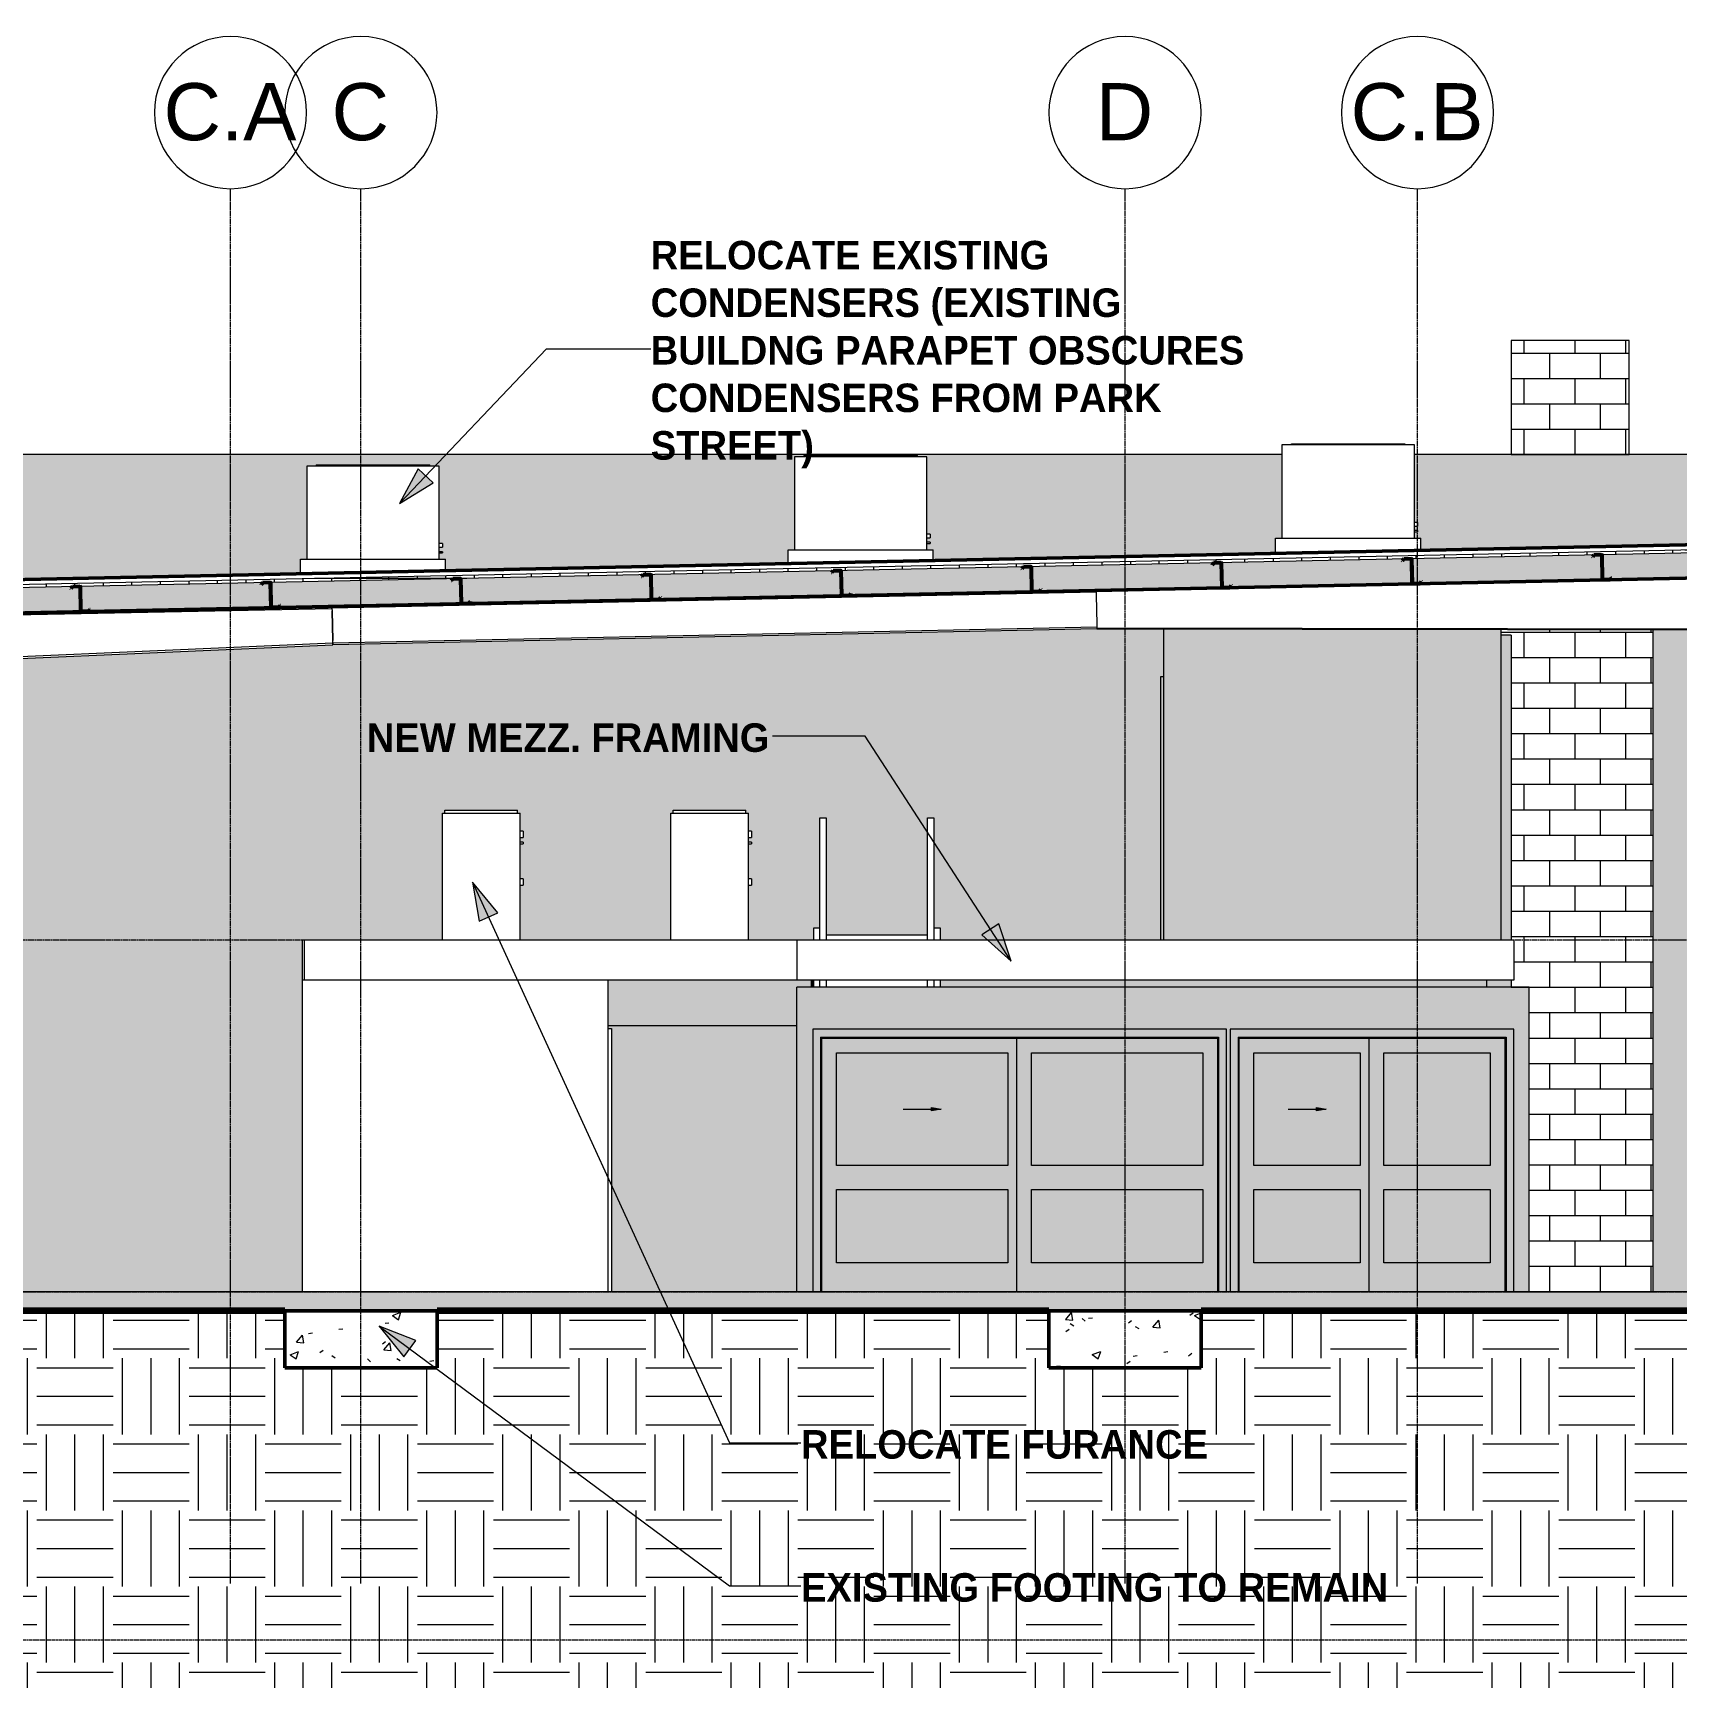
# Model space of a CAD drawing. Header units: inches. Extents: x -12048 to -7950, y -201 to 456.
# Drawn here: x -11506 to -10987, y -125 to 397 of the extents above; entities that cross this region are included whole.
import ezdxf

# ---------------------------------------------------------------- set-up
doc = ezdxf.new("R2010")
doc.units = ezdxf.units.IN
doc.header["$MEASUREMENT"] = 0
doc.linetypes.add('Aligning Line 1_8_', pattern=[0.25, 0.125, -0.125])
doc.linetypes.add('Grid Line 1_2_', pattern=[0.875, 0.5, -0.125, 0.125, -0.125])
for name, color, linetype, lineweight in [('A-DETL-GENF', 92, 'Continuous', 13), ('A-DOOR', 31, 'Continuous', 13), ('A-DOOR-FRAM', 31, 'Continuous', 13), ('A-FLOR', 192, 'Continuous', 13), ('A-FLOR-HRAL', 11, 'Continuous', 9), ('A-FLOR-LEVL', 51, 'Continuous', 9), ('A-ROOF', 132, 'Continuous', 13), ('A-ROOF-PATT', 132, 'Continuous', 50), ('A-WALL', 113, 'Continuous', 13), ('A-WALL-PATT', 111, 'Continuous', 13), ('C-BLDG-PADS', 91, 'Continuous', 13), ('C-TOPO', 7, 'Continuous', 9), ('G-ANNO-SYMB', 111, 'Aligning Line 1_8_', 9), ('G-ANNO-TEXT', 231, 'Continuous', 9), ('I-WALL', 2, 'Continuous', 13), ('M-EQPM', 50, 'Continuous', 9), ('S-BEAM', 12, 'Continuous', 13), ('S-FNDN', 32, 'Continuous', 13), ('S-GRID', 1, 'Continuous', 9), ('S-GRID-IDEN', 1, 'Continuous', 9), ('S-STRS', 31, 'Continuous', 9)]:
    doc.layers.add(name, color=color, linetype=linetype, lineweight=lineweight)
doc.styles.add('Arial', font='arial.ttf', dxfattribs={"height": 18})
doc.styles.add('Century Gothic_B', font='GOTHICB.TTF', dxfattribs={"height": 9})
pattern_1 = [(0, (-11043.466, 0), (0, 8), []), (90, (-11043.466, 0), (-8, 8), [8, -8])]
pattern_2 = [(50, (-11096.608, 126), (27.5427, -2.4099), [2.88, -31.68]), (355, (-11096.608, 126), (-5.3278, 28.8843), [2.304, -25.344]), (100.451, (-11094.313, 125.8), (22.2153, 26.4739), [2.448, -26.924]), (46.184, (-11096.608, 133.68), (40.9819, -6.3564), [4.32, -47.52]), (96.636, (-11093.193, 133.15), (35.8907, 37.4062), [3.671, -40.386]), (351.184, (-11096.61, 133.68), (35.891, 37.4062), [3.456, -38.016]), (21, (-11092.768, 131.76), (22.921, -15.4607), [2.88, -31.68]), (326, (-11092.768, 131.76), (9.3435, 27.8457), [2.304, -25.344]), (71.451, (-11090.858, 130.472), (32.2648, 12.3844), [2.448, -26.924]), (37.5, (-11096.608, 126), (0.46686, 12.7827), [1.267, -23.77, 1.267, -24.461, -25.44]), (37.5, (-11096.608, 126), (0.46686, 12.7827), [-50.765, 1.267, -24.173]), (7.5, (-11096.608, 126), (10.1016, 15.1451), [1.267, -13.402, 1.267, -23.194, -9.696]), (7.5, (-11096.608, 126), (10.1016, 15.1451), [-39.13, 1.267, -8.429]), (327.5, (-11105.171, 126), (20.49916, -0.86578), [1.267, -8.333, 1.267, -28.685, -39.744]), (327.5, (-11105.171, 126), (20.49916, -0.86578), [-39.552, 1.267, -38.477]), (317.5, (-11109.011, 126), (22.3948, 3.8443), [1.267, -11.213, 1.267, -18.624, -28.224]), (317.5, (-11109.011, 126), (22.3948, 3.8443), [-32.371, 1.267, -26.957])]

# ---------------------------------------------------------------- blocks, each defined once
blk = doc.blocks.new('Door-Interior-Double-Sliding-2_Panel-Wood - 125_ x 80_-1239573-BUILDING SECTION - NORTH_SOUTH - LOOKING EAST')
at = {"layer": 'A-DETL-GENF'}
blk.add_hatch(color=256, dxfattribs=at).paths.add_polyline_path([(-11222.41, 57), (-11219.4, 57.53), (-11222.41, 58.06)], flags=0)
at = {"layer": 'A-DOOR'}
blk.add_hatch(color=254, dxfattribs=at).paths.add_polyline_path([(-11257.4, 0), (-11257.4, 80.25), (-11131.9, 80.25), (-11131.9, 0), (-11129.4, 0), (-11129.4, 82.75), (-11259.9, 82.75), (-11259.9, 0)], flags=0)
h = blk.add_hatch(color=254, dxfattribs=at)
h.paths.add_polyline_path([(-11252.27, 0), (-11195.65, 0), (-11195.65, 80), (-11257.15, 80), (-11257.15, 0)], flags=0)
h.paths.add_polyline_path([(-11252.27, 9.12), (-11252.4, 9.12), (-11252.4, 32.25), (-11198.4, 32.25), (-11198.4, 9.12), (-11200.35, 9.12)], flags=0)
h.paths.add_polyline_path([(-11252.4, 39.75), (-11252.4, 75.31), (-11198.4, 75.31), (-11198.4, 39.75), (-11252.27, 39.75)], flags=0)
h = blk.add_hatch(color=254, dxfattribs=at)
h.paths.add_polyline_path([(-11195.65, 0), (-11132.15, 0), (-11132.15, 80), (-11195.65, 80), (-11195.65, 44.22)], flags=0)
h.paths.add_polyline_path([(-11190.9, 9.12), (-11190.9, 32.25), (-11136.9, 32.25), (-11136.9, 9.12), (-11148.42, 9.12)], flags=0)
h.paths.add_polyline_path([(-11190.9, 39.75), (-11190.9, 75.31), (-11136.9, 75.31), (-11136.9, 39.75), (-11148.42, 39.75)], flags=0)
h = blk.add_hatch(color=254, dxfattribs=at)
h.paths.add_polyline_path([(-11252.4, 9.12), (-11198.4, 9.12), (-11198.4, 32.25), (-11252.4, 32.25), (-11252.4, 16.03)], flags=0)
h.paths.add_polyline_path([(-11239.29, 39.75), (-11198.4, 39.75), (-11198.4, 75.31), (-11252.4, 75.31), (-11252.4, 39.75), (-11252.27, 39.75)], flags=0)
h.paths.add_polyline_path([(-11222.41, 57), (-11222.41, 58.06), (-11219.4, 57.53)], flags=0)
h = blk.add_hatch(color=254, dxfattribs=at)
h.paths.add_polyline_path([(-11187.28, 9.12), (-11136.9, 9.12), (-11136.9, 32.25), (-11190.9, 32.25), (-11190.9, 9.12)], flags=0)
h.paths.add_polyline_path([(-11189.79, 39.75), (-11136.9, 39.75), (-11136.9, 75.31), (-11190.9, 75.31), (-11190.9, 39.75)], flags=0)
at = {"layer": 'A-DOOR-FRAM'}
blk.add_hatch(color=254, dxfattribs=at).paths.add_polyline_path([(-11257.15, 0), (-11257.15, 80), (-11132.15, 80), (-11132.15, 0), (-11131.9, 0), (-11131.9, 80.25), (-11257.4, 80.25), (-11257.4, 0)], flags=0)
at = {"layer": 'A-DETL-GENF', "lineweight": 9}
for p, q in [((-11231.4, 57.53), (-11219.4, 57.53)), ((-11222.41, 58.06), (-11219.4, 57.53)), ((-11222.41, 57), (-11222.41, 58.06)), ((-11219.4, 57.53), (-11222.41, 57))]:
    blk.add_line(p, q, dxfattribs=at)
at = {"layer": 'A-DOOR', "lineweight": 9}
for p, q in [((-11259.9, 82.75), (-11259.9, 0)), ((-11129.4, 82.75), (-11259.9, 82.75)), ((-11257.4, 80.25), (-11257.4, 0)), ((-11257.4, 80.25), (-11131.9, 80.25)), ((-11132.15, 80), (-11195.65, 80)), ((-11195.65, 80), (-11195.65, 0)), ((-11132.15, 0), (-11132.15, 80)), ((-11131.9, 80.25), (-11131.9, 0)), ((-11129.4, 0), (-11129.4, 82.75)), ((-11252.4, 39.75), (-11252.4, 75.31)), ((-11252.4, 75.31), (-11198.4, 75.31)), ((-11198.4, 75.31), (-11198.4, 39.75)), ((-11190.9, 39.75), (-11190.9, 75.31)), ((-11190.9, 75.31), (-11136.9, 75.31)), ((-11136.9, 75.31), (-11136.9, 39.75)), ((-11198.4, 39.75), (-11252.4, 39.75)), ((-11136.9, 39.75), (-11190.9, 39.75)), ((-11252.4, 9.12), (-11252.4, 32.25)), ((-11252.4, 32.25), (-11198.4, 32.25)), ((-11198.4, 32.25), (-11198.4, 9.12)), ((-11190.9, 9.12), (-11190.9, 32.25)), ((-11190.9, 32.25), (-11136.9, 32.25)), ((-11136.9, 32.25), (-11136.9, 9.12)), ((-11198.4, 9.12), (-11252.4, 9.12)), ((-11136.9, 9.12), (-11190.9, 9.12))]:
    blk.add_line(p, q, dxfattribs=at)
at = {"layer": 'A-DOOR-FRAM', "lineweight": 9}
for p, q in [((-11257.15, 80), (-11257.15, 0)), ((-11257.15, 80), (-11132.15, 80)), ((-11132.15, 80), (-11132.15, 0))]:
    blk.add_line(p, q, dxfattribs=at)
blk = doc.blocks.new('Door-Interior-Double-Sliding-2_Panel-Wood - 84_ x 80_-1239550-BUILDING SECTION - NORTH_SOUTH - LOOKING EAST')
at = {"layer": 'A-DETL-GENF'}
blk.add_hatch(color=256, dxfattribs=at).paths.add_polyline_path([(-11100.99, 57), (-11097.98, 57.53), (-11100.99, 58.06)], flags=0)
at = {"layer": 'A-DOOR'}
blk.add_hatch(color=254, dxfattribs=at).paths.add_polyline_path([(-11125.73, 0), (-11125.73, 80.25), (-11041.23, 80.25), (-11041.23, 0), (-11038.73, 0), (-11038.73, 82.75), (-11128.23, 82.75), (-11128.23, 0)], flags=0)
h = blk.add_hatch(color=254, dxfattribs=at)
h.paths.add_polyline_path([(-11125.48, 0), (-11084.48, 0), (-11084.48, 80), (-11125.48, 80), (-11125.48, 44.22)], flags=0)
h.paths.add_polyline_path([(-11120.73, 9.12), (-11120.73, 32.25), (-11087.23, 32.25), (-11087.23, 9.12), (-11096.5, 9.12)], flags=0)
h.paths.add_polyline_path([(-11120.73, 39.75), (-11120.73, 75.31), (-11087.23, 75.31), (-11087.23, 39.75), (-11096.5, 39.75)], flags=0)
h = blk.add_hatch(color=254, dxfattribs=at)
h.paths.add_polyline_path([(-11084.48, 0), (-11041.48, 0), (-11041.48, 80), (-11084.48, 80), (-11084.48, 44.22)], flags=0)
h.paths.add_polyline_path([(-11079.73, 9.12), (-11079.73, 32.25), (-11046.23, 32.25), (-11046.23, 9.12)], flags=0)
h.paths.add_polyline_path([(-11079.73, 39.75), (-11079.73, 75.31), (-11046.23, 75.31), (-11046.23, 39.75)], flags=0)
h = blk.add_hatch(color=254, dxfattribs=at)
h.paths.add_polyline_path([(-11096.5, 9.12), (-11087.23, 9.12), (-11087.23, 32.25), (-11120.73, 32.25), (-11120.73, 9.12), (-11117.11, 9.12)], flags=0)
h.paths.add_polyline_path([(-11120.73, 39.75), (-11087.23, 39.75), (-11087.23, 75.31), (-11120.73, 75.31), (-11120.73, 44.22)], flags=0)
h.paths.add_polyline_path([(-11100.99, 57), (-11100.99, 58.06), (-11097.98, 57.53)], flags=0)
h = blk.add_hatch(color=254, dxfattribs=at)
h.paths.add_polyline_path([(-11046.23, 9.12), (-11046.23, 32.25), (-11079.73, 32.25), (-11079.73, 9.12), (-11049.84, 9.12)], flags=0)
h.paths.add_polyline_path([(-11078.62, 39.75), (-11046.23, 39.75), (-11046.23, 75.31), (-11079.73, 75.31), (-11079.73, 39.75)], flags=0)
at = {"layer": 'A-DOOR-FRAM'}
blk.add_hatch(color=254, dxfattribs=at).paths.add_polyline_path([(-11125.48, 0), (-11125.48, 80), (-11041.48, 80), (-11041.48, 0), (-11041.23, 0), (-11041.23, 80.25), (-11125.73, 80.25), (-11125.73, 0)], flags=0)
at = {"layer": 'A-DETL-GENF', "lineweight": 9}
for p, q in [((-11109.98, 57.53), (-11097.98, 57.53)), ((-11100.99, 58.06), (-11097.98, 57.53)), ((-11100.99, 57), (-11100.99, 58.06)), ((-11097.98, 57.53), (-11100.99, 57))]:
    blk.add_line(p, q, dxfattribs=at)
at = {"layer": 'A-DOOR', "lineweight": 9}
for p, q in [((-11128.23, 82.75), (-11128.23, 0)), ((-11038.73, 82.75), (-11128.23, 82.75)), ((-11125.73, 80.25), (-11125.73, 0)), ((-11125.73, 80.25), (-11041.23, 80.25)), ((-11041.48, 80), (-11084.48, 80)), ((-11084.48, 80), (-11084.48, 0)), ((-11041.48, 0), (-11041.48, 80)), ((-11041.23, 80.25), (-11041.23, 0)), ((-11038.73, 0), (-11038.73, 82.75)), ((-11120.73, 39.75), (-11120.73, 75.31)), ((-11120.73, 75.31), (-11087.23, 75.31)), ((-11087.23, 75.31), (-11087.23, 39.75)), ((-11079.73, 39.75), (-11079.73, 75.31)), ((-11079.73, 75.31), (-11046.23, 75.31)), ((-11046.23, 75.31), (-11046.23, 39.75)), ((-11087.23, 39.75), (-11120.73, 39.75)), ((-11046.23, 39.75), (-11079.73, 39.75)), ((-11120.73, 9.12), (-11120.73, 32.25)), ((-11120.73, 32.25), (-11087.23, 32.25)), ((-11087.23, 32.25), (-11087.23, 9.12)), ((-11079.73, 9.12), (-11079.73, 32.25)), ((-11079.73, 32.25), (-11046.23, 32.25)), ((-11046.23, 32.25), (-11046.23, 9.12)), ((-11087.23, 9.12), (-11120.73, 9.12)), ((-11046.23, 9.12), (-11079.73, 9.12))]:
    blk.add_line(p, q, dxfattribs=at)
at = {"layer": 'A-DOOR-FRAM', "lineweight": 9}
for p, q in [((-11125.48, 80), (-11125.48, 0)), ((-11125.48, 80), (-11041.48, 80)), ((-11041.48, 80), (-11041.48, 0))]:
    blk.add_line(p, q, dxfattribs=at)
blk = doc.blocks.new('Single-Flush - 30_ x 80_-1225038-BUILDING SECTION - NORTH_SOUTH - LOOKING EAST')
at = {"layer": 'A-DOOR-FRAM'}
blk.add_hatch(color=254, dxfattribs=at).paths.add_polyline_path([(-11149.15, 111), (-11149.15, 194), (-11150.15, 194), (-11150.15, 111)], flags=0)
at = {"layer": 'A-DOOR-FRAM', "lineweight": 9}
for p, q in [((-11150.15, 111), (-11150.15, 194)), ((-11150.15, 194), (-11149.15, 194))]:
    blk.add_line(p, q, dxfattribs=at)
blk = doc.blocks.new('Walls 1 - Walls 1-1277454-BUILDING SECTION - NORTH_SOUTH - LOOKING EAST')
at = {"layer": 'A-ROOF'}
blk.add_hatch(color=254, dxfattribs=at).paths.add_polyline_path([(-11323.4, 0), (-11264.9, 0), (-11264.9, 84), (-11324.4, 84), (-11324.4, 83), (-11323.4, 83), (-11323.4, 3.05)], flags=0)
blk = doc.blocks.new('Z-Girder - Z-Girder-1388197-BUILDING SECTION - NORTH_SOUTH - LOOKING EAST')
at = {"layer": 'S-BEAM', "lineweight": 50}
for p, q in [((-11733.36, 217.41), (-11733.83, 216.83)), ((-11733.83, 216.83), (-11733.74, 216.76)), ((-11733.74, 216.76), (-11733.3, 217.31)), ((-11730.99, 217.46), (-11733.36, 217.41)), ((-11733.3, 217.31), (-11730.98, 217.35)), ((-11730.91, 217.28), (-11730.75, 209.64)), ((-11730.64, 209.66), (-11730.8, 217.28)), ((-11730.58, 209.47), (-11728.19, 209.52)), ((-11728.24, 209.63), (-11730.56, 209.58)), ((-11727.81, 210.17), (-11728.24, 209.63)), ((-11728.19, 209.52), (-11727.72, 210.1)), ((-11727.72, 210.1), (-11727.81, 210.17))]:
    blk.add_line(p, q, dxfattribs=at)
for centre, radius, start, end in [((-11730.99, 217.28), 0.188, 1.1935, 91.1935), ((-11730.99, 217.28), 0.0782, 1.1935, 89.0708), ((-11730.56, 209.66), 0.188, 186.796, 265.2577), ((-11730.56, 209.66), 0.0782, 181.1935, 268.1511)]:
    blk.add_arc(centre, radius, start, end, dxfattribs=at)
blk = doc.blocks.new('Z-Girder - Z-Girder-1492841-BUILDING SECTION - NORTH_SOUTH - LOOKING EAST')
at = {"layer": 'S-BEAM', "lineweight": 50}
for p, q in [((-11433.42, 223.66), (-11433.89, 223.08)), ((-11433.89, 223.08), (-11433.81, 223.01)), ((-11433.81, 223.01), (-11433.37, 223.55)), ((-11431.05, 223.71), (-11433.42, 223.66)), ((-11433.37, 223.55), (-11431.05, 223.6)), ((-11430.97, 223.53), (-11430.81, 215.88)), ((-11430.7, 215.91), (-11430.86, 223.53)), ((-11430.64, 215.72), (-11428.26, 215.77)), ((-11428.31, 215.88), (-11430.63, 215.83)), ((-11427.87, 216.42), (-11428.31, 215.88)), ((-11428.26, 215.77), (-11427.79, 216.35)), ((-11427.79, 216.35), (-11427.87, 216.42))]:
    blk.add_line(p, q, dxfattribs=at)
for centre, radius, start, end in [((-11431.05, 223.52), 0.188, 1.1935, 91.1935), ((-11431.05, 223.52), 0.0782, 1.1935, 89.0708), ((-11430.63, 215.91), 0.188, 186.796, 265.2577), ((-11430.63, 215.91), 0.0782, 181.1935, 268.1511)]:
    blk.add_arc(centre, radius, start, end, dxfattribs=at)
blk = doc.blocks.new('Z-Girder - Z-Girder-1492842-BUILDING SECTION - NORTH_SOUTH - LOOKING EAST')
at = {"layer": 'S-BEAM', "lineweight": 50}
for p, q in [((-11013.51, 232.41), (-11013.98, 231.83)), ((-11013.98, 231.83), (-11013.9, 231.76)), ((-11013.9, 231.76), (-11013.46, 232.3)), ((-11011.15, 232.46), (-11013.51, 232.41)), ((-11013.46, 232.3), (-11011.14, 232.35)), ((-11011.06, 232.27), (-11010.9, 224.63)), ((-11010.8, 224.65), (-11010.95, 232.28)), ((-11010.73, 224.47), (-11008.35, 224.52)), ((-11008.4, 224.63), (-11010.72, 224.58)), ((-11007.96, 225.17), (-11008.4, 224.63)), ((-11008.35, 224.52), (-11007.88, 225.1)), ((-11007.88, 225.1), (-11007.96, 225.17))]:
    blk.add_line(p, q, dxfattribs=at)
for centre, radius, start, end in [((-11011.14, 232.27), 0.188, 1.1935, 91.1935), ((-11011.14, 232.27), 0.0782, 1.1935, 89.0708), ((-11010.72, 224.65), 0.188, 186.796, 265.2577), ((-11010.72, 224.65), 0.0782, 181.1935, 268.1511)]:
    blk.add_arc(centre, radius, start, end, dxfattribs=at)
blk = doc.blocks.new('Gas Fired Furnace - Direct Vent - 38000 BTUH-1351617-BUILDING SECTION - NORTH_SOUTH - LOOKING EAST')
at = {"layer": 'M-EQPM'}
for p, q in [((-11303.89, 151.87), (-11281.01, 151.87)), ((-11303.89, 150.87), (-11303.89, 151.87)), ((-11281.01, 150.87), (-11281.01, 151.87)), ((-11304.7, 150.87), (-11280.2, 150.87)), ((-11304.7, 111), (-11304.7, 150.87)), ((-11280.2, 111), (-11280.2, 150.87)), ((-11279.2, 145.25), (-11280.2, 145.25)), ((-11280.2, 143.25), (-11279.2, 143.25)), ((-11279.2, 141.75), (-11280.2, 141.75)), ((-11280.2, 141.25), (-11279.2, 141.25)), ((-11279.2, 145.25), (-11279.2, 144.25)), ((-11279.2, 144.25), (-11279.2, 143.25)), ((-11279.2, 141.75), (-11279.2, 141.5)), ((-11279.2, 141.5), (-11279.2, 141.25)), ((-11279.2, 130.25), (-11280.2, 130.25)), ((-11280.2, 128.25), (-11279.2, 128.25)), ((-11279.2, 130.25), (-11279.2, 129.25)), ((-11279.2, 129.25), (-11279.2, 128.25))]:
    blk.add_line(p, q, dxfattribs=at)
blk = doc.blocks.new('Condensing Unit - Air Cooled - DX - 6-10 Tons - 6 Tons-1352867-BUILDING SECTION - NORTH_SOUTH - LOOKING EAST')
at = {"layer": 'M-EQPM'}
for p, q in [((-11265.68, 263.33), (-11265.68, 233.92)), ((-11223.9, 263.33), (-11265.68, 263.33)), ((-11262.75, 263.69), (-11262.75, 263.33)), ((-11262.69, 263.69), (-11251.75, 263.69)), ((-11251.75, 263.69), (-11240.81, 263.69)), ((-11240.83, 263.69), (-11237.83, 263.69)), ((-11240.75, 263.33), (-11240.75, 263.69)), ((-11237.83, 263.69), (-11226.89, 263.69)), ((-11226.83, 263.33), (-11226.83, 263.69)), ((-11223.9, 233.92), (-11223.9, 263.33)), ((-11222.9, 238.87), (-11223.9, 238.87)), ((-11223.9, 237.75), (-11222.9, 237.75)), ((-11222.9, 236.33), (-11223.9, 236.33)), ((-11223.9, 235.95), (-11222.9, 235.95)), ((-11222.9, 238.87), (-11222.9, 238.31)), ((-11222.9, 238.31), (-11222.9, 237.75)), ((-11222.9, 236.32), (-11222.9, 236.14)), ((-11222.9, 236.14), (-11222.9, 235.96)), ((-11267.68, 233.92), (-11221.9, 233.92)), ((-11267.68, 229.62), (-11267.68, 233.92)), ((-11221.9, 230.57), (-11221.9, 233.92))]:
    blk.add_line(p, q, dxfattribs=at)
blk = doc.blocks.new('Condensing Unit - Air Cooled - DX - 6-10 Tons - 6 Tons-V1-BUILDING SECTION - NORTH_SOUTH - LOOKING EAST')
at = {"layer": 'M-EQPM'}
for p, q in [((-11419.46, 260.37), (-11419.46, 230.96)), ((-11377.68, 260.37), (-11419.46, 260.37)), ((-11416.53, 260.73), (-11416.53, 260.37)), ((-11416.47, 260.73), (-11405.53, 260.73)), ((-11405.53, 260.73), (-11394.59, 260.73)), ((-11394.61, 260.73), (-11391.61, 260.73)), ((-11394.53, 260.37), (-11394.53, 260.73)), ((-11391.61, 260.73), (-11380.67, 260.73)), ((-11380.61, 260.37), (-11380.61, 260.73)), ((-11377.68, 230.96), (-11377.68, 260.37)), ((-11376.68, 235.91), (-11377.68, 235.91)), ((-11376.68, 235.91), (-11376.68, 235.35)), ((-11376.68, 235.35), (-11376.68, 234.78)), ((-11421.46, 230.96), (-11375.68, 230.96)), ((-11421.46, 226.41), (-11421.46, 230.96)), ((-11377.68, 234.78), (-11376.68, 234.78)), ((-11376.68, 233.36), (-11377.68, 233.36)), ((-11377.68, 232.99), (-11376.68, 232.99)), ((-11376.68, 233.36), (-11376.68, 233.18)), ((-11376.68, 233.18), (-11376.68, 232.99)), ((-11375.68, 227.37), (-11375.68, 230.96))]:
    blk.add_line(p, q, dxfattribs=at)
blk = doc.blocks.new('Condensing Unit - Air Cooled - DX - 6-10 Tons - 6 Tons-V2-BUILDING SECTION - NORTH_SOUTH - LOOKING EAST')
at = {"layer": 'M-EQPM'}
for p, q in [((-11111.93, 267.04), (-11111.93, 237.63)), ((-11070.15, 267.04), (-11111.93, 267.04)), ((-11109, 267.4), (-11109, 267.04)), ((-11108.94, 267.4), (-11098, 267.4)), ((-11098, 267.4), (-11087.06, 267.4)), ((-11087.08, 267.4), (-11084.07, 267.4)), ((-11087, 267.04), (-11087, 267.4)), ((-11084.07, 267.4), (-11073.13, 267.4)), ((-11073.07, 267.04), (-11073.07, 267.4)), ((-11070.15, 237.63), (-11070.15, 267.04)), ((-11069.15, 242.59), (-11070.15, 242.59)), ((-11070.15, 241.46), (-11069.15, 241.46)), ((-11069.15, 242.59), (-11069.15, 242.03)), ((-11069.15, 242.03), (-11069.15, 241.46)), ((-11113.93, 237.63), (-11068.15, 237.63)), ((-11113.93, 233.04), (-11113.93, 237.63)), ((-11069.15, 240.04), (-11070.15, 240.04)), ((-11070.15, 239.67), (-11069.15, 239.67)), ((-11069.15, 240.03), (-11069.15, 239.85)), ((-11069.15, 239.85), (-11069.15, 239.67)), ((-11068.15, 233.77), (-11068.15, 237.63)), ((-11103.11, 233.04), (-11113.93, 233.04))]:
    blk.add_line(p, q, dxfattribs=at)
blk = doc.blocks.new('W-Wide Flange - W12X45-1379053-BUILDING SECTION - NORTH_SOUTH - LOOKING EAST')
at = {"layer": 'S-BEAM', "lineweight": 9}
for p, q in [((-11170.52, 220.56), (-11411.52, 215.54)), ((-11170.53, 221.14), (-11170.52, 220.56)), ((-11170.52, 220.56), (-11170.5, 219.76)), ((-11170.5, 219.76), (-11170.31, 210.42)), ((-11411.52, 215.54), (-11411.53, 216.12)), ((-11411.3, 205.39), (-11411.5, 214.68)), ((-11411.29, 204.59), (-11170.29, 209.62)), ((-11170.28, 209.04), (-11411.28, 204.02)), ((-11170.31, 210.42), (-11170.29, 209.62)), ((-11170.29, 209.62), (-11170.28, 209.04)), ((-11411.29, 204.59), (-11411.3, 205.39)), ((-11411.28, 204.02), (-11411.29, 204.59))]:
    blk.add_line(p, q, dxfattribs=at)
blk = doc.blocks.new('Top Rail Type - Top Rail_Internal_-1377795-BUILDING SECTION - NORTH_SOUTH - LOOKING EAST')
at = {"layer": 'A-FLOR-HRAL'}
for p, q in [((-11223.65, 149.45), (-11221.65, 149.45)), ((-11223.65, 111), (-11223.65, 149.45)), ((-11221.65, 149.45), (-11221.65, 111)), ((-11223.65, 96), (-11223.65, 98.25)), ((-11221.65, 98.25), (-11221.65, 96))]:
    blk.add_line(p, q, dxfattribs=at)
blk = doc.blocks.new('Top Rail Type - Top Rail_Internal_-1377806-BUILDING SECTION - NORTH_SOUTH - LOOKING EAST')
at = {"layer": 'A-FLOR-HRAL'}
for p, q in [((-11257.65, 149.45), (-11255.65, 149.45)), ((-11257.65, 111), (-11257.65, 149.45)), ((-11255.65, 149.45), (-11255.65, 111)), ((-11257.65, 96), (-11257.65, 98.25)), ((-11255.65, 98.25), (-11255.65, 96))]:
    blk.add_line(p, q, dxfattribs=at)
blk = doc.blocks.new('Single-Flush - 34_ x 80_-1461419-BUILDING SECTION - NORTH_SOUTH - LOOKING EAST')
at = {"layer": 'A-DOOR-FRAM', "lineweight": 9}
for p, q in [((-11324.4, 83), (-11323.4, 83)), ((-11323.4, 83), (-11323.4, 0))]:
    blk.add_line(p, q, dxfattribs=at)
blk = doc.blocks.new('Grid - Grid Head - Circle-50561-BUILDING SECTION - NORTH_SOUTH - LOOKING EAST')
at = {"layer": 'S-GRID-IDEN'}
for start, end in [(360, 180), (180, 360)]:
    blk.add_arc((-10800.4, 371.84), 24, start, end, dxfattribs=at)

msp = doc.modelspace()

# ---------------------------------------------------------------- hatches: boundary and pattern name
at = {"layer": 'A-ROOF-PATT', "lineweight": 9}
h = msp.add_hatch(dxfattribs=at)
h.set_pattern_fill('FP_5', color=256, style=0, pattern_type=2)
h.set_pattern_definition([(0, (-11096.608, 126), (0, 9), []), (90, (-11096.608, 126), (-9, 6e-16), [])])
h.paths.add_polyline_path([(-11770.65, 216.64), (-10783.02, 237.21), (-10783.02, 238.21), (-11770.65, 217.64)], flags=0)
h = msp.add_hatch(dxfattribs=at)
h.set_pattern_fill('FP_6', color=256, style=0, pattern_type=2)
h.set_pattern_definition([(161.57, (-11096.128, 126.48), (-3.8399538, -1.54e-05), [0, -27.322, 3.034, 0]), (18.43, (-11097.088, 126.48), (-3.8399538, 1.54e-05), [0, -27.322, 3.034, 0]), (108.43, (-11096.128, 126.48), (1.919622, -9.6005246), [9.106, -21.25]), (71.57, (-11097.088, 126.48), (1.919622, 9.6005246), [9.106, -21.25])])
h.paths.add_polyline_path([(-11770.65, 208.64), (-10783.02, 229.21), (-10783.02, 237.21), (-11770.65, 216.64), (-11770.65, 209.85)], flags=0)
at = {"layer": 'A-WALL'}
for points in [[(-11260.27, 96), (-11259.65, 96), (-11259.65, 98.25), (-11260.27, 98.25)], [(-11047.28, 96), (-11039.65, 96), (-11039.65, 98.25), (-11047.28, 98.25)]]:
    msp.add_hatch(color=7, dxfattribs=at).paths.add_polyline_path(points, flags=0)
at = {"layer": 'A-WALL-PATT', "lineweight": 9}
h = msp.add_hatch(dxfattribs=at)
h.set_pattern_fill('FP_4', style=0, pattern_type=2)
h.set_pattern_definition(pattern_1)
h.paths.add_polyline_path([(-11039.65, 264), (-11002.4, 264), (-11002.4, 300), (-11039.65, 300), (-11039.65, 269.76)], flags=0)
h = msp.add_hatch(dxfattribs=at)
h.set_pattern_fill('FP_9', style=0, pattern_type=2)
h.set_pattern_definition([(0, (-11774.145, 0), (0, 8), []), (90, (-11774.145, 0), (-8, 8), [8, -8])])
h.paths.add_polyline_path([(-11774.15, -25.56), (-11770.65, -25.39), (-11770.65, -6), (-11774.15, -6), (-11774.15, -25.39)], flags=0)
h.paths.add_polyline_path([(-11750.97, 189.23), (-11759.49, 188.82), (-11750.97, 188.82)], flags=0)
h.paths.add_polyline_path([(-11751.44, 0), (-11420.9, 0), (-11420.9, 111), (-11376.7, 111), (-11376.7, 150.87), (-11375.89, 150.87), (-11375.89, 151.87), (-11353.01, 151.87), (-11353.01, 150.87), (-11352.2, 150.87), (-11352.2, 145.25), (-11351.2, 145.22), (-11351.2, 143.25), (-11352.2, 143.25), (-11352.2, 141.75), (-11351.2, 141.72), (-11351.2, 141.25), (-11352.2, 141.25), (-11352.2, 130.25), (-11351.2, 130.22), (-11351.2, 128.25), (-11352.2, 128.25), (-11352.2, 111), (-11304.7, 111), (-11304.7, 150.87), (-11303.89, 150.87), (-11303.89, 151.87), (-11281.01, 151.87), (-11281.01, 150.87), (-11280.2, 150.87), (-11280.2, 145.25), (-11279.2, 145.22), (-11279.2, 143.25), (-11280.2, 143.25), (-11280.2, 141.75), (-11279.2, 141.72), (-11279.2, 141.25), (-11280.2, 141.25), (-11280.2, 130.25), (-11279.2, 130.22), (-11279.2, 128.25), (-11280.2, 128.25), (-11280.2, 111), (-11259.65, 111), (-11259.65, 114.66), (-11257.65, 114.66), (-11257.65, 149.45), (-11255.65, 149.45), (-11255.65, 112.45), (-11223.65, 112.45), (-11223.65, 149.45), (-11221.65, 149.45), (-11221.65, 114.66), (-11219.65, 114.66), (-11219.65, 111), (-11150.15, 111), (-11150.15, 194), (-11149.15, 194), (-11149.15, 208.89), (-11170.28, 208.92), (-11170.3, 209.04), (-11411.28, 204.02), (-11411.3, 203.96), (-11750.97, 189.23), (-11750.97, 188.82), (-11750.41, 188.82), (-11750.41, 0.29), (-11759.77, 0.29), (-11759.74, 0), (-11751.49, 0)], flags=0)
h.paths.add_polyline_path([(-10992.64, 0), (-10979.9, 0), (-10979.9, 96), (-10825.88, 96), (-10825.88, 208.04), (-10815.9, 208.04), (-10815.9, 96), (-10807.4, 96), (-10807.4, 102), (-10811.9, 102), (-10815.9, 104.67), (-10815.9, 114), (-10803.25, 114), (-10803.25, 208.78), (-10815.61, 208.74), (-10815.63, 208.31), (-10994.78, 208.62), (-10994.78, 0)], flags=0)
h.paths.add_polyline_path([(-11771.53, 0), (-11770.65, 0), (-11770.65, 39.61), (-11771.88, 39.64), (-11772.03, 39.74), (-11772.07, 39.8), (-11772.07, 40.2), (-11771.9, 40.35), (-11771.73, 40.38), (-11771.52, 40.39), (-11770.65, 40.39), (-11770.65, 168.34), (-11774.15, 168.34), (-11774.15, 102), (-11772.15, 102), (-11772.15, 90), (-11774.15, 90), (-11774.15, 0)], flags=0)
h.paths.add_polyline_path([(-11771.72, 39.68), (-11771.74, 39.72), (-11771.72, 39.68)], flags=0)
h.paths.add_polyline_path([(-11771.14, 39.8), (-11771.17, 40.1), (-11771.2, 39.99), (-11771.17, 39.9)], flags=0)
h.paths.add_polyline_path([(-11324.4, 84), (-11264.9, 84), (-11264.9, 96), (-11260.27, 96), (-11260.27, 98.25), (-11324.4, 98.25)], flags=0)
h.paths.add_polyline_path([(-11131.15, 96), (-11047.28, 96), (-11047.28, 98.25), (-11219.65, 98.25), (-11219.65, 96), (-11148.42, 96)], flags=0)
h.paths.add_polyline_path([(-10783.02, 124), (-10642.99, 124), (-10642.99, 264), (-11070.15, 264), (-11070.15, 242.59), (-11069.15, 242.57), (-11069.15, 241.46), (-11070.15, 241.46), (-11070.15, 240.03), (-11069.15, 240.02), (-11069.15, 239.67), (-11070.15, 239.67), (-11070.15, 237.63), (-11068.15, 237.63), (-11068.15, 233.77), (-10783.02, 239.71), (-10783.02, 213.38)], flags=0)
h.paths.add_polyline_path([(-11774.15, 177.46), (-11770.65, 177.46), (-11770.65, 219.14), (-11421.46, 226.41), (-11421.46, 230.96), (-11419.46, 230.96), (-11419.46, 260.37), (-11416.47, 260.37), (-11416.47, 260.73), (-11380.67, 260.73), (-11380.67, 260.37), (-11377.68, 260.37), (-11377.68, 235.91), (-11376.68, 235.89), (-11376.68, 234.78), (-11377.68, 234.78), (-11377.68, 233.36), (-11376.68, 233.34), (-11376.68, 232.99), (-11377.68, 232.99), (-11377.68, 230.96), (-11375.68, 230.96), (-11375.68, 227.37), (-11267.68, 229.62), (-11267.68, 233.92), (-11265.68, 233.92), (-11265.68, 263.33), (-11262.69, 263.33), (-11262.69, 263.69), (-11226.89, 263.69), (-11226.89, 263.33), (-11223.9, 263.33), (-11223.9, 238.87), (-11222.9, 238.85), (-11222.9, 237.75), (-11223.9, 237.75), (-11223.9, 236.32), (-11222.9, 236.3), (-11222.9, 235.96), (-11223.9, 235.96), (-11223.9, 233.92), (-11221.9, 233.92), (-11221.9, 230.57), (-11103.11, 233.04), (-11113.93, 233.04), (-11113.93, 237.63), (-11111.93, 237.63), (-11111.93, 264), (-11774.15, 264), (-11774.15, 213.38)], flags=0)
h.paths.add_polyline_path([(-11759.77, 208.86), (-11411.53, 216.06), (-11411.53, 216.12), (-11759.77, 208.86)], flags=0)
h = msp.add_hatch(dxfattribs=at)
h.set_pattern_fill('FP_3', style=0, pattern_type=2)
h.set_pattern_definition(pattern_1)
h.paths.add_polyline_path([(-11033.9, 0), (-10994.78, 0), (-10994.78, 208.62), (-11042.78, 208.7), (-11042.78, 207), (-11039.65, 207), (-11039.65, 111), (-11038.73, 111), (-11038.73, 98.25), (-11039.65, 98.25), (-11039.65, 96), (-11033.9, 96), (-11033.9, 44.22)], flags=0)
at = {"layer": 'C-BLDG-PADS', "lineweight": 9}
h = msp.add_hatch(dxfattribs=at)
h.set_pattern_fill('FP_2', color=8, style=0, pattern_type=2)
h.set_pattern_definition(pattern_2)
h.paths.add_polyline_path([(-11763.4, -6), (-10800.4, -6), (-10800.4, 0), (-11763.4, 0)], flags=0)
at = {"layer": 'C-TOPO'}
h = msp.add_hatch(dxfattribs=at)
h.set_pattern_fill('FP_10', color=256, style=0, pattern_type=2)
h.set_pattern_definition([(0, (-11096.608, 126), (24, 24), [24, -24]), (0, (-11096.608, 135), (24, 24), [24, -24]), (0, (-11096.608, 144), (24, 24), [24, -24]), (90, (-11093.608, 147), (-24, 24), [24, -24]), (90, (-11084.608, 147), (-24, 24), [24, -24]), (90, (-11075.608, 147), (-24, 24), [24, -24])])
h.paths.add_polyline_path([(-11304.2, -124.94), (-10800.4, -124.94), (-10800.4, -24), (-10818.4, -24), (-10818.4, -18), (-10844.89, -18), (-10844.89, -6.01), (-11137.4, -6.01), (-11137.4, -24), (-11185.4, -24), (-11185.4, -6.01), (-11378.4, -6.01), (-11378.4, -24), (-11426.4, -24), (-11426.4, -6.01), (-11736.52, -6.01), (-11736.52, -84), (-11726.52, -84), (-11726.52, -96), (-11763.4, -96), (-11763.4, -124.94), (-11334.37, -124.94)], flags=0)
at = {"layer": 'G-ANNO-TEXT'}
for points in [[(-11390.25, 248.55), (-11379.65, 255.03), (-11384.31, 259.46)], [(-11367.16, 129.1), (-11365.08, 116.85), (-11359.23, 119.53)], [(-11197.33, 104.22), (-11201.16, 116.04), (-11206.55, 112.54)], [(-11396.61, -10.83), (-11388.89, -20.56), (-11385.06, -15.39)]]:
    msp.add_hatch(color=256, dxfattribs=at).paths.add_polyline_path(points, flags=0)
at = {"layer": 'I-WALL'}
for color, points in [(7, [(-11149.15, 111), (-11144.65, 111), (-11144.65, 208.88), (-11149.15, 208.89), (-11149.15, 156.99)]), (7, [(-11144.65, 111), (-11042.78, 111), (-11042.78, 208.7), (-11144.65, 208.88), (-11144.65, 156.99)]), (7, [(-11039.65, 111), (-11039.65, 207), (-11042.78, 207), (-11042.78, 111)]), (254, [(-11264.9, 0), (-11260.4, 0), (-11260.4, 96), (-11264.9, 96), (-11264.9, 1.93)]), (254, [(-11259.9, 0), (-11259.9, 82.75), (-11129.4, 82.75), (-11129.4, 0), (-11128.23, 0), (-11128.23, 82.75), (-11038.73, 82.75), (-11038.73, 0), (-11033.9, 0), (-11033.9, 96), (-11260.4, 96), (-11260.4, 0)])]:
    msp.add_hatch(color=color, dxfattribs=at).paths.add_polyline_path(points, flags=0)
at = {"layer": 'S-FNDN', "lineweight": 9}
h = msp.add_hatch(dxfattribs=at)
h.set_pattern_fill('FP_2', color=8, style=0, pattern_type=2)
h.set_pattern_definition(pattern_2)
h.paths.add_polyline_path([(-11426.4, -24), (-11378.4, -24), (-11378.4, -6), (-11426.4, -6)], flags=0)
h = msp.add_hatch(dxfattribs=at)
h.set_pattern_fill('FP_2', color=8, style=0, pattern_type=2)
h.set_pattern_definition(pattern_2)
h.paths.add_polyline_path([(-11185.4, -24), (-11137.4, -24), (-11137.4, -6), (-11185.4, -6), (-11185.4, -12.17)], flags=0)

# ---------------------------------------------------------------- linework, layer by layer
at = {"layer": 'A-FLOR'}
for p, q in [((-11420.27, 111), (-11038.73, 111)), ((-11420.27, 111), (-11420.27, 98.25)), ((-11264.9, 111), (-11264.9, 98.25)), ((-11038.73, 111), (-11038.73, 98.25)), ((-11038.73, 98.25), (-11324.4, 98.25))]:
    msp.add_line(p, q, dxfattribs=at)
at = {"layer": 'A-FLOR-LEVL', "linetype": 'Grid Line 1_2_'}
for p, q in [((-11977.01, 111), (-10168.98, 111)), ((-12024.04, 0), (-10168.98, 0))]:
    msp.add_line(p, q, dxfattribs=at)
at = {"layer": 'A-ROOF', "lineweight": 50}
for p, q in [((-10783.02, 239.71), (-11770.65, 219.14)), ((-11759.77, 208.86), (-10793.9, 228.98))]:
    msp.add_line(p, q, dxfattribs=at)
at = {"layer": 'A-ROOF'}
for p, q in [((-11770.65, 217.64), (-10783.02, 238.21)), ((-11770.65, 216.64), (-10783.02, 237.21))]:
    msp.add_line(p, q, dxfattribs=at)
at = {"layer": 'A-WALL'}
for p, q in [((-11002.4, 300), (-11039.65, 300)), ((-11039.65, 300), (-11039.65, 264)), ((-11002.4, 264), (-11002.4, 300)), ((-11111.93, 264), (-11774.15, 264)), ((-10642.99, 264), (-11070.15, 264)), ((-10994.78, 0), (-10994.78, 208.62)), ((-11260.27, 96), (-11260.27, 98.25)), ((-11047.28, 96), (-11047.28, 98.25)), ((-11039.65, 98.25), (-11039.65, 96)), ((-11324.4, 84), (-11264.9, 84))]:
    msp.add_line(p, q, dxfattribs=at)
at = {"layer": 'C-BLDG-PADS'}
for p, q in [((-10390.58, 0), (-11736.52, 0)), ((-11763.4, -6), (-10390.58, -6))]:
    msp.add_line(p, q, dxfattribs=at)
at = {"layer": 'C-TOPO', "lineweight": 140}
for p, q in [((-11426.4, -6.01), (-11736.52, -6.01)), ((-11334.37, -6.01), (-11378.4, -6.01)), ((-11185.4, -6.01), (-11334.37, -6.01)), ((-10844.89, -6.01), (-11137.4, -6.01))]:
    msp.add_line(p, q, dxfattribs=at)
at = {"layer": 'C-TOPO'}
for p, q in [((-11426.4, -6.01), (-11736.52, -6.01)), ((-11334.37, -6.01), (-11378.4, -6.01)), ((-11334.37, -6.01), (-11185.4, -6.01)), ((-11137.4, -6.01), (-10844.89, -6.01))]:
    msp.add_line(p, q, dxfattribs=at)
at = {"layer": 'G-ANNO-SYMB'}
msp.add_line((-10265.69, -109.86), (-11927.3, -109.86), dxfattribs=at)
at = {"layer": 'G-ANNO-TEXT'}
for p, q in [((-11390.25, 248.55), (-11343.82, 297.38)), ((-11343.82, 297.38), (-11311, 297.38)), ((-11384.31, 259.46), (-11390.25, 248.55)), ((-11379.65, 255.03), (-11384.31, 259.46)), ((-11390.25, 248.55), (-11379.65, 255.03)), ((-11243.32, 175.22), (-11272.54, 175.22)), ((-11197.33, 104.22), (-11243.32, 175.22)), ((-11367.16, 129.1), (-11365.08, 116.85)), ((-11359.23, 119.53), (-11367.16, 129.1)), ((-11367.16, 129.1), (-11286.15, -47.65)), ((-11365.08, 116.85), (-11359.23, 119.53)), ((-11201.16, 116.04), (-11206.55, 112.54)), ((-11197.33, 104.22), (-11201.16, 116.04)), ((-11206.55, 112.54), (-11197.33, 104.22)), ((-11396.61, -10.83), (-11388.89, -20.56)), ((-11385.06, -15.39), (-11396.61, -10.83)), ((-11396.61, -10.83), (-11286.15, -92.76)), ((-11388.89, -20.56), (-11385.06, -15.39)), ((-11286.15, -47.65), (-11263.6, -47.65)), ((-11286.15, -92.76), (-11263.6, -92.76))]:
    msp.add_line(p, q, dxfattribs=at)
at = {"layer": 'I-WALL'}
for p, q in [((-11149.15, 111), (-11149.15, 208.89)), ((-11042.78, 111), (-11042.78, 208.7)), ((-11039.65, 207), (-11042.78, 207)), ((-11039.65, 207), (-11039.65, 111)), ((-11420.9, 111), (-11420.27, 111)), ((-11420.9, 111), (-11420.9, 0)), ((-11324.4, 98.25), (-11420.9, 98.25)), ((-11324.4, 0), (-11324.4, 98.25)), ((-11264.9, 0), (-11264.9, 96)), ((-11033.9, 96), (-11264.9, 96)), ((-11033.9, 0), (-11033.9, 96))]:
    msp.add_line(p, q, dxfattribs=at)
at = {"layer": 'S-BEAM', "lineweight": 9}
for p, q in [((-10816.02, 228.14), (-11170.52, 220.76)), ((-11759.77, 208.86), (-11411.53, 216.06)), ((-11759.77, 208.48), (-11411.52, 215.48)), ((-11411.53, 216.06), (-11411.52, 215.48)), ((-11411.52, 215.48), (-11411.5, 214.68)), ((-11411.5, 214.68), (-11411.3, 205.39)), ((-10815.61, 208.69), (-11170.29, 209.3)), ((-11170.28, 208.92), (-11170.28, 209.04)), ((-10815.6, 208.31), (-11170.28, 208.92)), ((-11411.29, 204.54), (-11759.77, 189.23)), ((-11759.77, 188.85), (-11411.28, 203.96)), ((-11411.29, 204.54), (-11411.28, 203.96))]:
    msp.add_line(p, q, dxfattribs=at)
at = {"layer": 'S-FNDN', "lineweight": 50}
for p, q in [((-11378.4, -6), (-11426.4, -6)), ((-11426.4, -6), (-11426.4, -24)), ((-11378.4, -24), (-11378.4, -6)), ((-11137.4, -6), (-11185.4, -6)), ((-11185.4, -6), (-11185.4, -24)), ((-11137.4, -24), (-11137.4, -6)), ((-11426.4, -24), (-11378.4, -24)), ((-11185.4, -24), (-11137.4, -24))]:
    msp.add_line(p, q, dxfattribs=at)
at = {"layer": 'S-GRID', "linetype": 'Grid Line 1_2_'}
for p, q in [((-11443.53, -92), (-11443.53, 347.84)), ((-11402.4, -92), (-11402.4, 347.84)), ((-11161.4, -92), (-11161.4, 347.84)), ((-11069.14, -92), (-11069.14, 347.84))]:
    msp.add_line(p, q, dxfattribs=at)
at = {"layer": 'S-STRS'}
for p, q in [((-11259.65, 114.66), (-11259.65, 111)), ((-11257.65, 114.66), (-11259.65, 114.66)), ((-11223.65, 112.45), (-11255.65, 112.45)), ((-11219.65, 114.66), (-11221.65, 114.66)), ((-11219.65, 111), (-11219.65, 114.66)), ((-11259.65, 98.25), (-11259.65, 96)), ((-11219.65, 96), (-11219.65, 98.25))]:
    msp.add_line(p, q, dxfattribs=at)

# ---------------------------------------------------------------- block references
at = {"layer": 'A-DOOR'}
for name in ['Single-Flush - 30_ x 80_-1225038-BUILDING SECTION - NORTH_SOUTH - LOOKING EAST', 'Single-Flush - 34_ x 80_-1461419-BUILDING SECTION - NORTH_SOUTH - LOOKING EAST', 'Door-Interior-Double-Sliding-2_Panel-Wood - 125_ x 80_-1239573-BUILDING SECTION - NORTH_SOUTH - LOOKING EAST', 'Door-Interior-Double-Sliding-2_Panel-Wood - 84_ x 80_-1239550-BUILDING SECTION - NORTH_SOUTH - LOOKING EAST']:
    msp.add_blockref(name, (0, 0), dxfattribs=at)
at = {"layer": 'A-FLOR-HRAL'}
for name in ['Top Rail Type - Top Rail_Internal_-1377806-BUILDING SECTION - NORTH_SOUTH - LOOKING EAST', 'Top Rail Type - Top Rail_Internal_-1377795-BUILDING SECTION - NORTH_SOUTH - LOOKING EAST']:
    msp.add_blockref(name, (0, 0), dxfattribs=at)
at = {"layer": 'A-ROOF'}
msp.add_blockref('Walls 1 - Walls 1-1277454-BUILDING SECTION - NORTH_SOUTH - LOOKING EAST', (0, 0), dxfattribs=at)
at = {"layer": 'M-EQPM'}
for name, p in [('Condensing Unit - Air Cooled - DX - 6-10 Tons - 6 Tons-V2-BUILDING SECTION - NORTH_SOUTH - LOOKING EAST', (0, 0)), ('Condensing Unit - Air Cooled - DX - 6-10 Tons - 6 Tons-1352867-BUILDING SECTION - NORTH_SOUTH - LOOKING EAST', (0, 0)), ('Condensing Unit - Air Cooled - DX - 6-10 Tons - 6 Tons-V1-BUILDING SECTION - NORTH_SOUTH - LOOKING EAST', (0, 0)), ('Gas Fired Furnace - Direct Vent - 38000 BTUH-1351617-BUILDING SECTION - NORTH_SOUTH - LOOKING EAST', (-72, 0)), ('Gas Fired Furnace - Direct Vent - 38000 BTUH-1351617-BUILDING SECTION - NORTH_SOUTH - LOOKING EAST', (0, 0))]:
    msp.add_blockref(name, p, dxfattribs=at)
at = {"layer": 'S-BEAM', "lineweight": 9}
for name, p in [('Z-Girder - Z-Girder-1492841-BUILDING SECTION - NORTH_SOUTH - LOOKING EAST', (299.93, 6.25)), ('Z-Girder - Z-Girder-1492841-BUILDING SECTION - NORTH_SOUTH - LOOKING EAST', (359.92, 7.5)), ('Z-Girder - Z-Girder-1492842-BUILDING SECTION - NORTH_SOUTH - LOOKING EAST', (0, 0)), ('Z-Girder - Z-Girder-1492841-BUILDING SECTION - NORTH_SOUTH - LOOKING EAST', (59.99, 1.25)), ('Z-Girder - Z-Girder-1492841-BUILDING SECTION - NORTH_SOUTH - LOOKING EAST', (119.97, 2.5)), ('Z-Girder - Z-Girder-1492841-BUILDING SECTION - NORTH_SOUTH - LOOKING EAST', (179.96, 3.75)), ('Z-Girder - Z-Girder-1492841-BUILDING SECTION - NORTH_SOUTH - LOOKING EAST', (239.95, 5)), ('Z-Girder - Z-Girder-1388197-BUILDING SECTION - NORTH_SOUTH - LOOKING EAST', (239.95, 5)), ('Z-Girder - Z-Girder-1492841-BUILDING SECTION - NORTH_SOUTH - LOOKING EAST', (0, 0)), ('W-Wide Flange - W12X45-1379053-BUILDING SECTION - NORTH_SOUTH - LOOKING EAST', (0, 0))]:
    msp.add_blockref(name, p, dxfattribs=at)
at = {"layer": 'S-GRID-IDEN'}
for p in [(-643.13, 0), (-602, 0), (-361, 0), (-268.74, 0)]:
    msp.add_blockref('Grid - Grid Head - Circle-50561-BUILDING SECTION - NORTH_SOUTH - LOOKING EAST', p, dxfattribs=at)

# ---------------------------------------------------------------- texts
at = {"layer": 'G-ANNO-TEXT', "char_height": 9, "attachment_point": 1, "style": 'Century Gothic_B'}
for s, insert, width in [('RELOCATE EXISTING', (-11311, 331.39), 145.743), ('CONDENSERS (EXISTING', (-11311, 316.39), 177.255), ('BUILDNG PARAPET OBSCURES', (-11311, 301.39), 216.039), ('CONDENSERS FROM PARK', (-11311, 286.39), 191.799), ('STREET)', (-11311, 271.39), 52.116), ('NEW MEZZ. FRAMING', (-11400.56, 179.23), 154.833), ('RELOCATE FURANCE', (-11263.6, -43.65), 149.076), ('EXISTING FOOTING TO REMAIN', (-11263.6, -88.75), 225.432)]:
    msp.add_mtext(s, dxfattribs=dict(at, insert=insert, width=width))
at = {"layer": 'S-GRID-IDEN', "char_height": 18, "attachment_point": 1, "style": 'Arial'}
for s, insert, width in [('C.A', (-11464.66, 381.12), 50.904), ('C', (-11411.66, 381.12), 22.119), ('D', (-11170.66, 381.12), 22.119), ('C.B', (-11090.27, 381.12), 50.904)]:
    msp.add_mtext(s, dxfattribs=dict(at, insert=insert, width=width))

doc.saveas('drawing.dxf')
